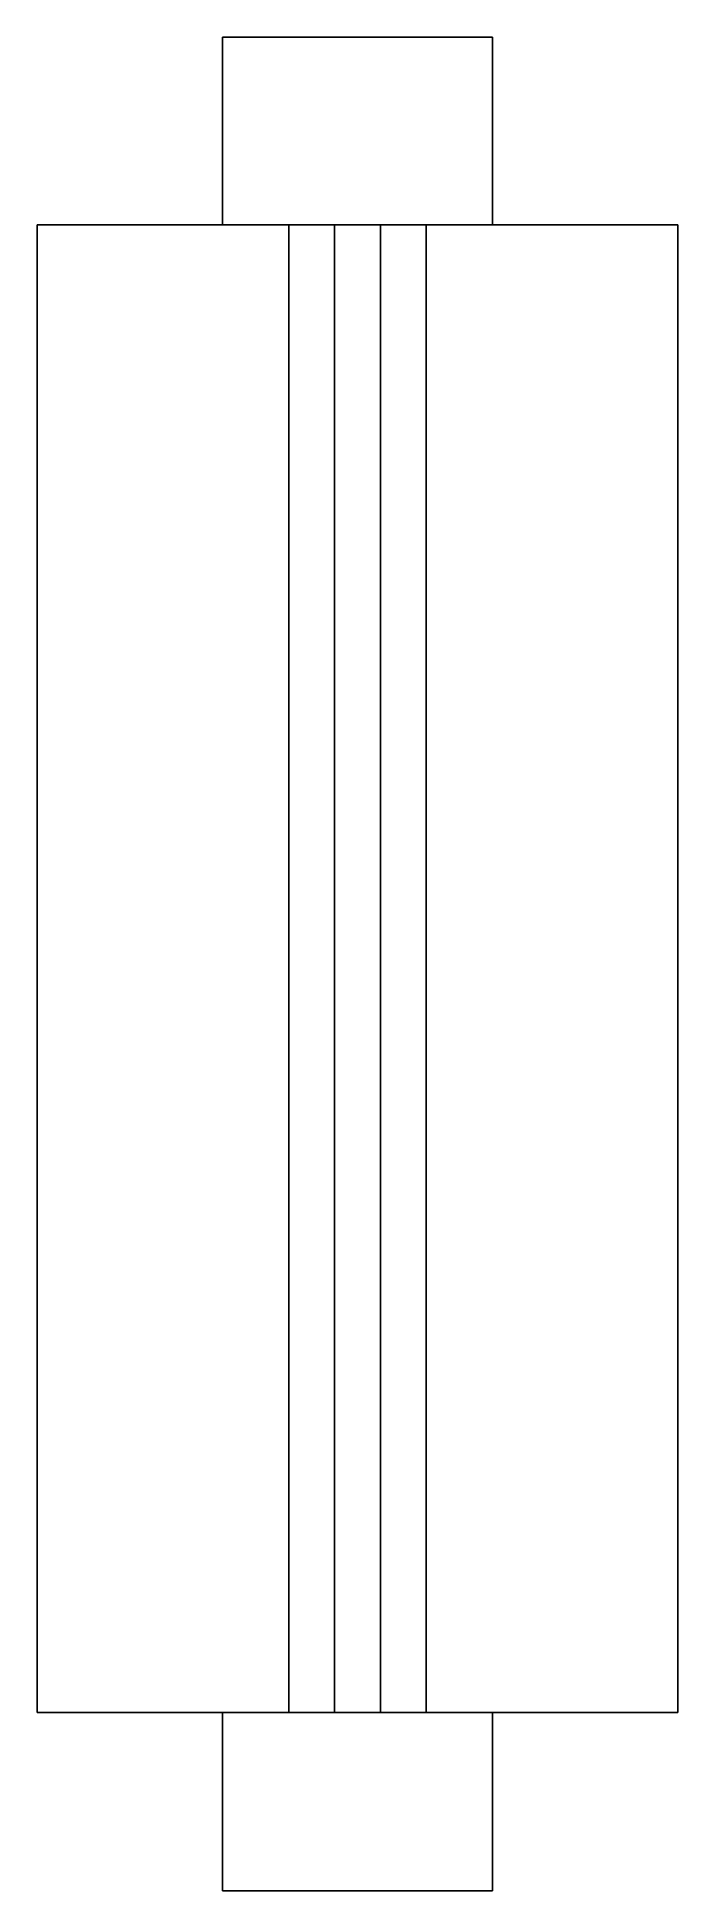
# Model space of a CAD drawing. Header units: metres. Extents: x 0 to 14, y -40.5 to 0.
import ezdxf

# ---------------------------------------------------------------- set-up
doc = ezdxf.new("R2010")
doc.units = ezdxf.units.M

msp = doc.modelspace()

# ---------------------------------------------------------------- linework, layer by layer
for points in [[(4.05, 0), (4.055, 0), (4.06, 0), (4.066, 0), (4.075, 0), (4.091, 0), (4.106, 0), (4.122, 0), (4.146, 0), (4.172, 0), (4.197, 0), (4.226, 0), (4.261, 0), (4.297, 0), (4.332, 0), (4.374, 0), (4.419, 0), (4.464, 0), (4.51, 0), (4.563, 0), (4.617, 0), (4.671, 0), (4.729, 0), (4.791, 0), (4.852, 0), (4.914, 0), (4.983, 0), (5.052, 0), (5.121, 0), (5.193, 0), (5.269, 0), (5.344, 0), (5.42, 0), (5.5, 0), (5.581, 0), (5.662, 0), (5.744, 0), (5.83, 0), (5.916, 0), (6.001, 0), (6.089, 0), (6.178, 0), (6.267, 0), (6.357, 0), (6.448, 0), (6.539, 0), (6.631, 0), (6.723, 0), (6.815, 0), (6.908, 0), (7, 0)], [(4.05, -4.1), (4.05, -4.018), (4.05, -3.936), (4.05, -3.854), (4.05, -3.772), (4.05, -3.69), (4.05, -3.608), (4.05, -3.526), (4.05, -3.444), (4.05, -3.362), (4.05, -3.28), (4.05, -3.198), (4.05, -3.116), (4.05, -3.034), (4.05, -2.952), (4.05, -2.87), (4.05, -2.788), (4.05, -2.706), (4.05, -2.624), (4.05, -2.542), (4.05, -2.46), (4.05, -2.378), (4.05, -2.296), (4.05, -2.214), (4.05, -2.132), (4.05, -2.05), (4.05, -1.968), (4.05, -1.886), (4.05, -1.804), (4.05, -1.722), (4.05, -1.64), (4.05, -1.558), (4.05, -1.476), (4.05, -1.394), (4.05, -1.312), (4.05, -1.23), (4.05, -1.148), (4.05, -1.066), (4.05, -0.984), (4.05, -0.902), (4.05, -0.82), (4.05, -0.738), (4.05, -0.656), (4.05, -0.574), (4.05, -0.492), (4.05, -0.41), (4.05, -0.328), (4.05, -0.246), (4.05, -0.164), (4.05, -0.082), (4.05, 0)], [(7, 0), (7.092, 0), (7.185, 0), (7.277, 0), (7.369, 0), (7.461, 0), (7.552, 0), (7.643, 0), (7.733, 0), (7.822, 0), (7.911, 0), (7.999, 0), (8.084, 0), (8.17, 0), (8.256, 0), (8.338, 0), (8.419, 0), (8.5, 0), (8.58, 0), (8.656, 0), (8.731, 0), (8.807, 0), (8.879, 0), (8.948, 0), (9.017, 0), (9.086, 0), (9.148, 0), (9.209, 0), (9.271, 0), (9.329, 0), (9.383, 0), (9.437, 0), (9.49, 0), (9.536, 0), (9.581, 0), (9.626, 0), (9.668, 0), (9.703, 0), (9.739, 0), (9.774, 0), (9.803, 0), (9.828, 0), (9.854, 0), (9.878, 0), (9.894, 0), (9.909, 0), (9.925, 0), (9.934, 0), (9.94, 0), (9.945, 0), (9.95, 0)], [(9.95, -4.1), (9.95, -4.018), (9.95, -3.936), (9.95, -3.854), (9.95, -3.772), (9.95, -3.69), (9.95, -3.608), (9.95, -3.526), (9.95, -3.444), (9.95, -3.362), (9.95, -3.28), (9.95, -3.198), (9.95, -3.116), (9.95, -3.034), (9.95, -2.952), (9.95, -2.87), (9.95, -2.788), (9.95, -2.706), (9.95, -2.624), (9.95, -2.542), (9.95, -2.46), (9.95, -2.378), (9.95, -2.296), (9.95, -2.214), (9.95, -2.132), (9.95, -2.05), (9.95, -1.968), (9.95, -1.886), (9.95, -1.804), (9.95, -1.722), (9.95, -1.64), (9.95, -1.558), (9.95, -1.476), (9.95, -1.394), (9.95, -1.312), (9.95, -1.23), (9.95, -1.148), (9.95, -1.066), (9.95, -0.984), (9.95, -0.902), (9.95, -0.82), (9.95, -0.738), (9.95, -0.656), (9.95, -0.574), (9.95, -0.492), (9.95, -0.41), (9.95, -0.328), (9.95, -0.246), (9.95, -0.164), (9.95, -0.082), (9.95, 0)], [(0, -36.6), (0, -35.95), (0, -35.3), (0, -34.65), (0, -34), (0, -33.35), (0, -32.7), (0, -32.05), (0, -31.4), (0, -30.75), (0, -30.1), (0, -29.45), (0, -28.8), (0, -28.15), (0, -27.5), (0, -26.85), (0, -26.2), (0, -25.55), (0, -24.9), (0, -24.25), (0, -23.6), (0, -22.95), (0, -22.3), (0, -21.65), (0, -21), (0, -20.35), (0, -19.7), (0, -19.05), (0, -18.4), (0, -17.75), (0, -17.1), (0, -16.45), (0, -15.8), (0, -15.15), (0, -14.5), (0, -13.85), (0, -13.2), (0, -12.55), (0, -11.9), (0, -11.25), (0, -10.6), (0, -9.95), (0, -9.3), (0, -8.65), (0, -8), (0, -7.35), (0, -6.7), (0, -6.05), (0, -5.4), (0, -4.75), (0, -4.1)], [(4.278, -4.1), (4.13, -4.1), (3.981, -4.1), (3.833, -4.1), (3.688, -4.1), (3.546, -4.1), (3.404, -4.1), (3.262, -4.1), (3.126, -4.1), (2.992, -4.1), (2.857, -4.1), (2.725, -4.1), (2.599, -4.1), (2.473, -4.1), (2.347, -4.1), (2.227, -4.1), (2.11, -4.1), (1.993, -4.1), (1.877, -4.1), (1.77, -4.1), (1.663, -4.1), (1.556, -4.1), (1.455, -4.1), (1.359, -4.1), (1.263, -4.1), (1.167, -4.1), (1.082, -4.1), (0.997, -4.1), (0.912, -4.1), (0.832, -4.1), (0.76, -4.1), (0.687, -4.1), (0.614, -4.1), (0.552, -4.1), (0.492, -4.1), (0.431, -4.1), (0.375, -4.1), (0.328, -4.1), (0.28, -4.1), (0.233, -4.1), (0.195, -4.1), (0.161, -4.1), (0.127, -4.1), (0.095, -4.1), (0.074, -4.1), (0.054, -4.1), (0.033, -4.1), (0.021, -4.1), (0.014, -4.1), (0.007, -4.1), (0, -4.1)], [(4.278, -4.1), (4.32, -4.1), (4.362, -4.1), (4.405, -4.1), (4.446, -4.1), (4.487, -4.1), (4.527, -4.1), (4.568, -4.1), (4.607, -4.1), (4.645, -4.1), (4.684, -4.1), (4.721, -4.1), (4.757, -4.1), (4.793, -4.1), (4.83, -4.1), (4.864, -4.1), (4.897, -4.1), (4.931, -4.1), (4.964, -4.1), (4.994, -4.1), (5.025, -4.1), (5.055, -4.1), (5.084, -4.1), (5.112, -4.1), (5.139, -4.1), (5.167, -4.1), (5.191, -4.1), (5.215, -4.1), (5.239, -4.1), (5.262, -4.1), (5.283, -4.1), (5.304, -4.1), (5.325, -4.1), (5.342, -4.1), (5.36, -4.1), (5.377, -4.1), (5.393, -4.1), (5.406, -4.1), (5.42, -4.1), (5.433, -4.1), (5.444, -4.1), (5.454, -4.1), (5.464, -4.1), (5.473, -4.1), (5.479, -4.1), (5.485, -4.1), (5.49, -4.1), (5.494, -4.1), (5.496, -4.1), (5.498, -4.1), (5.5, -4.1)], [(5.5, -36.6), (5.5, -35.95), (5.5, -35.3), (5.5, -34.65), (5.5, -34), (5.5, -33.35), (5.5, -32.7), (5.5, -32.05), (5.5, -31.4), (5.5, -30.75), (5.5, -30.1), (5.5, -29.45), (5.5, -28.8), (5.5, -28.15), (5.5, -27.5), (5.5, -26.85), (5.5, -26.2), (5.5, -25.55), (5.5, -24.9), (5.5, -24.25), (5.5, -23.6), (5.5, -22.95), (5.5, -22.3), (5.5, -21.65), (5.5, -21), (5.5, -20.35), (5.5, -19.7), (5.5, -19.05), (5.5, -18.4), (5.5, -17.75), (5.5, -17.1), (5.5, -16.45), (5.5, -15.8), (5.5, -15.15), (5.5, -14.5), (5.5, -13.85), (5.5, -13.2), (5.5, -12.55), (5.5, -11.9), (5.5, -11.25), (5.5, -10.6), (5.5, -9.95), (5.5, -9.3), (5.5, -8.65), (5.5, -8), (5.5, -7.35), (5.5, -6.7), (5.5, -6.05), (5.5, -5.4), (5.5, -4.75), (5.5, -4.1)], [(5.5, -4.1), (5.52, -4.1), (5.54, -4.1), (5.56, -4.1), (5.58, -4.1), (5.6, -4.1), (5.62, -4.1), (5.64, -4.1), (5.66, -4.1), (5.68, -4.1), (5.7, -4.1), (5.72, -4.1), (5.74, -4.1), (5.76, -4.1), (5.78, -4.1), (5.8, -4.1), (5.82, -4.1), (5.84, -4.1), (5.86, -4.1), (5.88, -4.1), (5.9, -4.1), (5.92, -4.1), (5.94, -4.1), (5.96, -4.1), (5.98, -4.1), (6, -4.1), (6.02, -4.1), (6.04, -4.1), (6.06, -4.1), (6.08, -4.1), (6.1, -4.1), (6.12, -4.1), (6.14, -4.1), (6.16, -4.1), (6.18, -4.1), (6.2, -4.1), (6.22, -4.1), (6.24, -4.1), (6.26, -4.1), (6.28, -4.1), (6.3, -4.1), (6.32, -4.1), (6.34, -4.1), (6.36, -4.1), (6.38, -4.1), (6.4, -4.1), (6.42, -4.1), (6.44, -4.1), (6.46, -4.1), (6.48, -4.1), (6.5, -4.1)], [(7.5, -4.1), (7.48, -4.1), (7.46, -4.1), (7.44, -4.1), (7.42, -4.1), (7.4, -4.1), (7.38, -4.1), (7.36, -4.1), (7.34, -4.1), (7.32, -4.1), (7.3, -4.1), (7.28, -4.1), (7.26, -4.1), (7.24, -4.1), (7.22, -4.1), (7.2, -4.1), (7.18, -4.1), (7.16, -4.1), (7.14, -4.1), (7.12, -4.1), (7.1, -4.1), (7.08, -4.1), (7.06, -4.1), (7.04, -4.1), (7.02, -4.1), (7, -4.1), (6.98, -4.1), (6.96, -4.1), (6.94, -4.1), (6.92, -4.1), (6.9, -4.1), (6.88, -4.1), (6.86, -4.1), (6.84, -4.1), (6.82, -4.1), (6.8, -4.1), (6.78, -4.1), (6.76, -4.1), (6.74, -4.1), (6.72, -4.1), (6.7, -4.1), (6.68, -4.1), (6.66, -4.1), (6.64, -4.1), (6.62, -4.1), (6.6, -4.1), (6.58, -4.1), (6.56, -4.1), (6.54, -4.1), (6.52, -4.1), (6.5, -4.1)], [(6.5, -4.1), (6.5, -4.75), (6.5, -5.4), (6.5, -6.05), (6.5, -6.7), (6.5, -7.35), (6.5, -8), (6.5, -8.65), (6.5, -9.3), (6.5, -9.95), (6.5, -10.6), (6.5, -11.25), (6.5, -11.9), (6.5, -12.55), (6.5, -13.2), (6.5, -13.85), (6.5, -14.5), (6.5, -15.15), (6.5, -15.8), (6.5, -16.45), (6.5, -17.1), (6.5, -17.75), (6.5, -18.4), (6.5, -19.05), (6.5, -19.7), (6.5, -20.35), (6.5, -21), (6.5, -21.65), (6.5, -22.3), (6.5, -22.95), (6.5, -23.6), (6.5, -24.25), (6.5, -24.9), (6.5, -25.55), (6.5, -26.2), (6.5, -26.85), (6.5, -27.5), (6.5, -28.15), (6.5, -28.8), (6.5, -29.45), (6.5, -30.1), (6.5, -30.75), (6.5, -31.4), (6.5, -32.05), (6.5, -32.7), (6.5, -33.35), (6.5, -34), (6.5, -34.65), (6.5, -35.3), (6.5, -35.95), (6.5, -36.6)], [(7.5, -36.6), (7.5, -35.95), (7.5, -35.3), (7.5, -34.65), (7.5, -34), (7.5, -33.35), (7.5, -32.7), (7.5, -32.05), (7.5, -31.4), (7.5, -30.75), (7.5, -30.1), (7.5, -29.45), (7.5, -28.8), (7.5, -28.15), (7.5, -27.5), (7.5, -26.85), (7.5, -26.2), (7.5, -25.55), (7.5, -24.9), (7.5, -24.25), (7.5, -23.6), (7.5, -22.95), (7.5, -22.3), (7.5, -21.65), (7.5, -21), (7.5, -20.35), (7.5, -19.7), (7.5, -19.05), (7.5, -18.4), (7.5, -17.75), (7.5, -17.1), (7.5, -16.45), (7.5, -15.8), (7.5, -15.15), (7.5, -14.5), (7.5, -13.85), (7.5, -13.2), (7.5, -12.55), (7.5, -11.9), (7.5, -11.25), (7.5, -10.6), (7.5, -9.95), (7.5, -9.3), (7.5, -8.65), (7.5, -8), (7.5, -7.35), (7.5, -6.7), (7.5, -6.05), (7.5, -5.4), (7.5, -4.75), (7.5, -4.1)], [(7.5, -4.1), (7.52, -4.1), (7.54, -4.1), (7.56, -4.1), (7.58, -4.1), (7.6, -4.1), (7.62, -4.1), (7.64, -4.1), (7.66, -4.1), (7.68, -4.1), (7.7, -4.1), (7.72, -4.1), (7.74, -4.1), (7.76, -4.1), (7.78, -4.1), (7.8, -4.1), (7.82, -4.1), (7.84, -4.1), (7.86, -4.1), (7.88, -4.1), (7.9, -4.1), (7.92, -4.1), (7.94, -4.1), (7.96, -4.1), (7.98, -4.1), (8, -4.1), (8.02, -4.1), (8.04, -4.1), (8.06, -4.1), (8.08, -4.1), (8.1, -4.1), (8.12, -4.1), (8.14, -4.1), (8.16, -4.1), (8.18, -4.1), (8.2, -4.1), (8.22, -4.1), (8.24, -4.1), (8.26, -4.1), (8.28, -4.1), (8.3, -4.1), (8.32, -4.1), (8.34, -4.1), (8.36, -4.1), (8.38, -4.1), (8.4, -4.1), (8.42, -4.1), (8.44, -4.1), (8.46, -4.1), (8.48, -4.1), (8.5, -4.1)], [(8.5, -4.1), (8.5, -4.75), (8.5, -5.4), (8.5, -6.05), (8.5, -6.7), (8.5, -7.35), (8.5, -8), (8.5, -8.65), (8.5, -9.3), (8.5, -9.95), (8.5, -10.6), (8.5, -11.25), (8.5, -11.9), (8.5, -12.55), (8.5, -13.2), (8.5, -13.85), (8.5, -14.5), (8.5, -15.15), (8.5, -15.8), (8.5, -16.45), (8.5, -17.1), (8.5, -17.75), (8.5, -18.4), (8.5, -19.05), (8.5, -19.7), (8.5, -20.35), (8.5, -21), (8.5, -21.65), (8.5, -22.3), (8.5, -22.95), (8.5, -23.6), (8.5, -24.25), (8.5, -24.9), (8.5, -25.55), (8.5, -26.2), (8.5, -26.85), (8.5, -27.5), (8.5, -28.15), (8.5, -28.8), (8.5, -29.45), (8.5, -30.1), (8.5, -30.75), (8.5, -31.4), (8.5, -32.05), (8.5, -32.7), (8.5, -33.35), (8.5, -34), (8.5, -34.65), (8.5, -35.3), (8.5, -35.95), (8.5, -36.6)], [(8.5, -4.1), (8.502, -4.1), (8.504, -4.1), (8.506, -4.1), (8.51, -4.1), (8.515, -4.1), (8.521, -4.1), (8.527, -4.1), (8.536, -4.1), (8.546, -4.1), (8.556, -4.1), (8.567, -4.1), (8.58, -4.1), (8.594, -4.1), (8.607, -4.1), (8.623, -4.1), (8.64, -4.1), (8.658, -4.1), (8.675, -4.1), (8.696, -4.1), (8.717, -4.1), (8.738, -4.1), (8.761, -4.1), (8.785, -4.1), (8.809, -4.1), (8.833, -4.1), (8.861, -4.1), (8.888, -4.1), (8.916, -4.1), (8.945, -4.1), (8.975, -4.1), (9.006, -4.1), (9.036, -4.1), (9.069, -4.1), (9.103, -4.1), (9.136, -4.1), (9.17, -4.1), (9.207, -4.1), (9.243, -4.1), (9.279, -4.1), (9.316, -4.1), (9.355, -4.1), (9.393, -4.1), (9.432, -4.1), (9.473, -4.1), (9.513, -4.1), (9.554, -4.1), (9.595, -4.1), (9.638, -4.1), (9.68, -4.1), (9.722, -4.1)], [(14, -4.1), (13.993, -4.1), (13.986, -4.1), (13.979, -4.1), (13.967, -4.1), (13.946, -4.1), (13.926, -4.1), (13.905, -4.1), (13.873, -4.1), (13.839, -4.1), (13.805, -4.1), (13.767, -4.1), (13.72, -4.1), (13.672, -4.1), (13.625, -4.1), (13.569, -4.1), (13.508, -4.1), (13.448, -4.1), (13.386, -4.1), (13.313, -4.1), (13.24, -4.1), (13.168, -4.1), (13.088, -4.1), (13.003, -4.1), (12.918, -4.1), (12.833, -4.1), (12.737, -4.1), (12.641, -4.1), (12.545, -4.1), (12.444, -4.1), (12.337, -4.1), (12.23, -4.1), (12.123, -4.1), (12.007, -4.1), (11.89, -4.1), (11.773, -4.1), (11.653, -4.1), (11.527, -4.1), (11.401, -4.1), (11.275, -4.1), (11.143, -4.1), (11.008, -4.1), (10.874, -4.1), (10.738, -4.1), (10.596, -4.1), (10.454, -4.1), (10.312, -4.1), (10.167, -4.1), (10.019, -4.1), (9.87, -4.1), (9.722, -4.1)], [(14, -36.6), (14, -35.95), (14, -35.3), (14, -34.65), (14, -34), (14, -33.35), (14, -32.7), (14, -32.05), (14, -31.4), (14, -30.75), (14, -30.1), (14, -29.45), (14, -28.8), (14, -28.15), (14, -27.5), (14, -26.85), (14, -26.2), (14, -25.55), (14, -24.9), (14, -24.25), (14, -23.6), (14, -22.95), (14, -22.3), (14, -21.65), (14, -21), (14, -20.35), (14, -19.7), (14, -19.05), (14, -18.4), (14, -17.75), (14, -17.1), (14, -16.45), (14, -15.8), (14, -15.15), (14, -14.5), (14, -13.85), (14, -13.2), (14, -12.55), (14, -11.9), (14, -11.25), (14, -10.6), (14, -9.95), (14, -9.3), (14, -8.65), (14, -8), (14, -7.35), (14, -6.7), (14, -6.05), (14, -5.4), (14, -4.75), (14, -4.1)], [(4.278, -36.6), (4.13, -36.6), (3.981, -36.6), (3.833, -36.6), (3.688, -36.6), (3.546, -36.6), (3.404, -36.6), (3.262, -36.6), (3.126, -36.6), (2.992, -36.6), (2.857, -36.6), (2.725, -36.6), (2.599, -36.6), (2.473, -36.6), (2.347, -36.6), (2.227, -36.6), (2.11, -36.6), (1.993, -36.6), (1.877, -36.6), (1.77, -36.6), (1.663, -36.6), (1.556, -36.6), (1.455, -36.6), (1.359, -36.6), (1.263, -36.6), (1.167, -36.6), (1.082, -36.6), (0.997, -36.6), (0.912, -36.6), (0.832, -36.6), (0.76, -36.6), (0.687, -36.6), (0.614, -36.6), (0.552, -36.6), (0.492, -36.6), (0.431, -36.6), (0.375, -36.6), (0.328, -36.6), (0.28, -36.6), (0.233, -36.6), (0.195, -36.6), (0.161, -36.6), (0.127, -36.6), (0.095, -36.6), (0.074, -36.6), (0.054, -36.6), (0.033, -36.6), (0.021, -36.6), (0.014, -36.6), (0.007, -36.6), (0, -36.6)], [(4.05, -40.5), (4.05, -40.422), (4.05, -40.344), (4.05, -40.266), (4.05, -40.188), (4.05, -40.11), (4.05, -40.032), (4.05, -39.954), (4.05, -39.876), (4.05, -39.798), (4.05, -39.72), (4.05, -39.642), (4.05, -39.564), (4.05, -39.486), (4.05, -39.408), (4.05, -39.33), (4.05, -39.252), (4.05, -39.174), (4.05, -39.096), (4.05, -39.018), (4.05, -38.94), (4.05, -38.862), (4.05, -38.784), (4.05, -38.706), (4.05, -38.628), (4.05, -38.55), (4.05, -38.472), (4.05, -38.394), (4.05, -38.316), (4.05, -38.238), (4.05, -38.16), (4.05, -38.082), (4.05, -38.004), (4.05, -37.926), (4.05, -37.848), (4.05, -37.77), (4.05, -37.692), (4.05, -37.614), (4.05, -37.536), (4.05, -37.458), (4.05, -37.38), (4.05, -37.302), (4.05, -37.224), (4.05, -37.146), (4.05, -37.068), (4.05, -36.99), (4.05, -36.912), (4.05, -36.834), (4.05, -36.756), (4.05, -36.678), (4.05, -36.6)], [(5.5, -36.6), (5.498, -36.6), (5.496, -36.6), (5.494, -36.6), (5.49, -36.6), (5.485, -36.6), (5.479, -36.6), (5.473, -36.6), (5.464, -36.6), (5.454, -36.6), (5.444, -36.6), (5.433, -36.6), (5.42, -36.6), (5.406, -36.6), (5.393, -36.6), (5.377, -36.6), (5.36, -36.6), (5.342, -36.6), (5.325, -36.6), (5.304, -36.6), (5.283, -36.6), (5.262, -36.6), (5.239, -36.6), (5.215, -36.6), (5.191, -36.6), (5.167, -36.6), (5.139, -36.6), (5.112, -36.6), (5.084, -36.6), (5.055, -36.6), (5.025, -36.6), (4.994, -36.6), (4.964, -36.6), (4.931, -36.6), (4.897, -36.6), (4.864, -36.6), (4.83, -36.6), (4.793, -36.6), (4.757, -36.6), (4.721, -36.6), (4.684, -36.6), (4.645, -36.6), (4.607, -36.6), (4.568, -36.6), (4.527, -36.6), (4.487, -36.6), (4.446, -36.6), (4.405, -36.6), (4.362, -36.6), (4.32, -36.6), (4.278, -36.6)], [(6.5, -36.6), (6.48, -36.6), (6.46, -36.6), (6.44, -36.6), (6.42, -36.6), (6.4, -36.6), (6.38, -36.6), (6.36, -36.6), (6.34, -36.6), (6.32, -36.6), (6.3, -36.6), (6.28, -36.6), (6.26, -36.6), (6.24, -36.6), (6.22, -36.6), (6.2, -36.6), (6.18, -36.6), (6.16, -36.6), (6.14, -36.6), (6.12, -36.6), (6.1, -36.6), (6.08, -36.6), (6.06, -36.6), (6.04, -36.6), (6.02, -36.6), (6, -36.6), (5.98, -36.6), (5.96, -36.6), (5.94, -36.6), (5.92, -36.6), (5.9, -36.6), (5.88, -36.6), (5.86, -36.6), (5.84, -36.6), (5.82, -36.6), (5.8, -36.6), (5.78, -36.6), (5.76, -36.6), (5.74, -36.6), (5.72, -36.6), (5.7, -36.6), (5.68, -36.6), (5.66, -36.6), (5.64, -36.6), (5.62, -36.6), (5.6, -36.6), (5.58, -36.6), (5.56, -36.6), (5.54, -36.6), (5.52, -36.6), (5.5, -36.6)], [(7.5, -36.6), (7.48, -36.6), (7.46, -36.6), (7.44, -36.6), (7.42, -36.6), (7.4, -36.6), (7.38, -36.6), (7.36, -36.6), (7.34, -36.6), (7.32, -36.6), (7.3, -36.6), (7.28, -36.6), (7.26, -36.6), (7.24, -36.6), (7.22, -36.6), (7.2, -36.6), (7.18, -36.6), (7.16, -36.6), (7.14, -36.6), (7.12, -36.6), (7.1, -36.6), (7.08, -36.6), (7.06, -36.6), (7.04, -36.6), (7.02, -36.6), (7, -36.6), (6.98, -36.6), (6.96, -36.6), (6.94, -36.6), (6.92, -36.6), (6.9, -36.6), (6.88, -36.6), (6.86, -36.6), (6.84, -36.6), (6.82, -36.6), (6.8, -36.6), (6.78, -36.6), (6.76, -36.6), (6.74, -36.6), (6.72, -36.6), (6.7, -36.6), (6.68, -36.6), (6.66, -36.6), (6.64, -36.6), (6.62, -36.6), (6.6, -36.6), (6.58, -36.6), (6.56, -36.6), (6.54, -36.6), (6.52, -36.6), (6.5, -36.6)], [(8.5, -36.6), (8.48, -36.6), (8.46, -36.6), (8.44, -36.6), (8.42, -36.6), (8.4, -36.6), (8.38, -36.6), (8.36, -36.6), (8.34, -36.6), (8.32, -36.6), (8.3, -36.6), (8.28, -36.6), (8.26, -36.6), (8.24, -36.6), (8.22, -36.6), (8.2, -36.6), (8.18, -36.6), (8.16, -36.6), (8.14, -36.6), (8.12, -36.6), (8.1, -36.6), (8.08, -36.6), (8.06, -36.6), (8.04, -36.6), (8.02, -36.6), (8, -36.6), (7.98, -36.6), (7.96, -36.6), (7.94, -36.6), (7.92, -36.6), (7.9, -36.6), (7.88, -36.6), (7.86, -36.6), (7.84, -36.6), (7.82, -36.6), (7.8, -36.6), (7.78, -36.6), (7.76, -36.6), (7.74, -36.6), (7.72, -36.6), (7.7, -36.6), (7.68, -36.6), (7.66, -36.6), (7.64, -36.6), (7.62, -36.6), (7.6, -36.6), (7.58, -36.6), (7.56, -36.6), (7.54, -36.6), (7.52, -36.6), (7.5, -36.6)], [(9.722, -36.6), (9.68, -36.6), (9.638, -36.6), (9.595, -36.6), (9.554, -36.6), (9.513, -36.6), (9.473, -36.6), (9.432, -36.6), (9.393, -36.6), (9.355, -36.6), (9.316, -36.6), (9.279, -36.6), (9.243, -36.6), (9.207, -36.6), (9.17, -36.6), (9.136, -36.6), (9.103, -36.6), (9.069, -36.6), (9.036, -36.6), (9.006, -36.6), (8.975, -36.6), (8.945, -36.6), (8.916, -36.6), (8.888, -36.6), (8.861, -36.6), (8.833, -36.6), (8.809, -36.6), (8.785, -36.6), (8.761, -36.6), (8.738, -36.6), (8.717, -36.6), (8.696, -36.6), (8.675, -36.6), (8.658, -36.6), (8.64, -36.6), (8.623, -36.6), (8.607, -36.6), (8.594, -36.6), (8.58, -36.6), (8.567, -36.6), (8.556, -36.6), (8.546, -36.6), (8.536, -36.6), (8.527, -36.6), (8.521, -36.6), (8.515, -36.6), (8.51, -36.6), (8.506, -36.6), (8.504, -36.6), (8.502, -36.6), (8.5, -36.6)], [(14, -36.6), (13.993, -36.6), (13.986, -36.6), (13.979, -36.6), (13.967, -36.6), (13.946, -36.6), (13.926, -36.6), (13.905, -36.6), (13.873, -36.6), (13.839, -36.6), (13.805, -36.6), (13.767, -36.6), (13.72, -36.6), (13.672, -36.6), (13.625, -36.6), (13.569, -36.6), (13.508, -36.6), (13.448, -36.6), (13.386, -36.6), (13.313, -36.6), (13.24, -36.6), (13.168, -36.6), (13.088, -36.6), (13.003, -36.6), (12.918, -36.6), (12.833, -36.6), (12.737, -36.6), (12.641, -36.6), (12.545, -36.6), (12.444, -36.6), (12.337, -36.6), (12.23, -36.6), (12.123, -36.6), (12.007, -36.6), (11.89, -36.6), (11.773, -36.6), (11.653, -36.6), (11.527, -36.6), (11.401, -36.6), (11.275, -36.6), (11.143, -36.6), (11.008, -36.6), (10.874, -36.6), (10.738, -36.6), (10.596, -36.6), (10.454, -36.6), (10.312, -36.6), (10.167, -36.6), (10.019, -36.6), (9.87, -36.6), (9.722, -36.6)], [(9.95, -40.5), (9.95, -40.422), (9.95, -40.344), (9.95, -40.266), (9.95, -40.188), (9.95, -40.11), (9.95, -40.032), (9.95, -39.954), (9.95, -39.876), (9.95, -39.798), (9.95, -39.72), (9.95, -39.642), (9.95, -39.564), (9.95, -39.486), (9.95, -39.408), (9.95, -39.33), (9.95, -39.252), (9.95, -39.174), (9.95, -39.096), (9.95, -39.018), (9.95, -38.94), (9.95, -38.862), (9.95, -38.784), (9.95, -38.706), (9.95, -38.628), (9.95, -38.55), (9.95, -38.472), (9.95, -38.394), (9.95, -38.316), (9.95, -38.238), (9.95, -38.16), (9.95, -38.082), (9.95, -38.004), (9.95, -37.926), (9.95, -37.848), (9.95, -37.77), (9.95, -37.692), (9.95, -37.614), (9.95, -37.536), (9.95, -37.458), (9.95, -37.38), (9.95, -37.302), (9.95, -37.224), (9.95, -37.146), (9.95, -37.068), (9.95, -36.99), (9.95, -36.912), (9.95, -36.834), (9.95, -36.756), (9.95, -36.678), (9.95, -36.6)], [(4.05, -40.5), (4.055, -40.5), (4.06, -40.5), (4.066, -40.5), (4.075, -40.5), (4.091, -40.5), (4.106, -40.5), (4.122, -40.5), (4.146, -40.5), (4.172, -40.5), (4.197, -40.5), (4.226, -40.5), (4.261, -40.5), (4.297, -40.5), (4.332, -40.5), (4.374, -40.5), (4.419, -40.5), (4.464, -40.5), (4.51, -40.5), (4.563, -40.5), (4.617, -40.5), (4.671, -40.5), (4.729, -40.5), (4.791, -40.5), (4.852, -40.5), (4.914, -40.5), (4.983, -40.5), (5.052, -40.5), (5.121, -40.5), (5.193, -40.5), (5.269, -40.5), (5.344, -40.5), (5.42, -40.5), (5.5, -40.5), (5.581, -40.5), (5.662, -40.5), (5.744, -40.5), (5.83, -40.5), (5.916, -40.5), (6.001, -40.5), (6.089, -40.5), (6.178, -40.5), (6.267, -40.5), (6.357, -40.5), (6.448, -40.5), (6.539, -40.5), (6.631, -40.5), (6.723, -40.5), (6.815, -40.5), (6.908, -40.5), (7, -40.5)], [(7, -40.5), (7.092, -40.5), (7.185, -40.5), (7.277, -40.5), (7.369, -40.5), (7.461, -40.5), (7.552, -40.5), (7.643, -40.5), (7.733, -40.5), (7.822, -40.5), (7.911, -40.5), (7.999, -40.5), (8.084, -40.5), (8.17, -40.5), (8.256, -40.5), (8.338, -40.5), (8.419, -40.5), (8.5, -40.5), (8.58, -40.5), (8.656, -40.5), (8.731, -40.5), (8.807, -40.5), (8.879, -40.5), (8.948, -40.5), (9.017, -40.5), (9.086, -40.5), (9.148, -40.5), (9.209, -40.5), (9.271, -40.5), (9.329, -40.5), (9.383, -40.5), (9.437, -40.5), (9.49, -40.5), (9.536, -40.5), (9.581, -40.5), (9.626, -40.5), (9.668, -40.5), (9.703, -40.5), (9.739, -40.5), (9.774, -40.5), (9.803, -40.5), (9.828, -40.5), (9.854, -40.5), (9.878, -40.5), (9.894, -40.5), (9.909, -40.5), (9.925, -40.5), (9.934, -40.5), (9.94, -40.5), (9.945, -40.5), (9.95, -40.5)]]:
    msp.add_lwpolyline(points)

doc.saveas('drawing.dxf')
